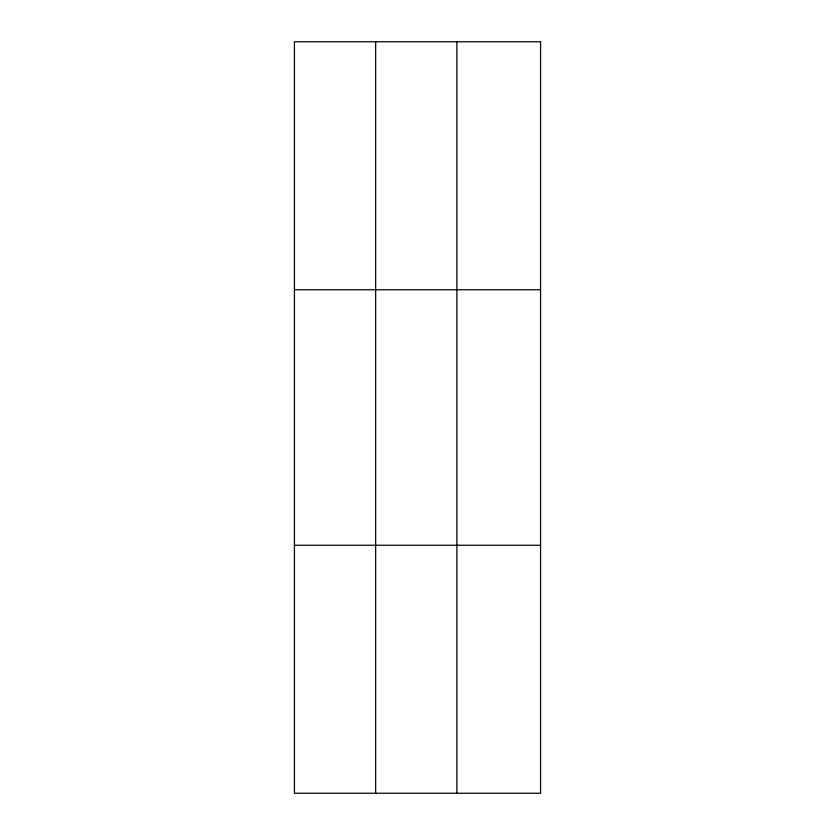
<?xml version="1.0" encoding="UTF-8"?>
<svg xmlns="http://www.w3.org/2000/svg" width="835" height="835" viewBox="0 0 835 835"><rect width="100%" height="100%" fill="white"/><g stroke="black" fill="none" stroke-linecap="round" stroke-linejoin="round"><path stroke-width="1.25" d="M375.656 793.25L375.656 41.75M456.881 793.25L456.881 41.75M294.431 289.745L540.569 289.745M294.431 545.255L540.569 545.255M540.569 41.75L540.569 793.25L294.431 793.25L294.431 41.75L540.569 41.75"/></g></svg>
